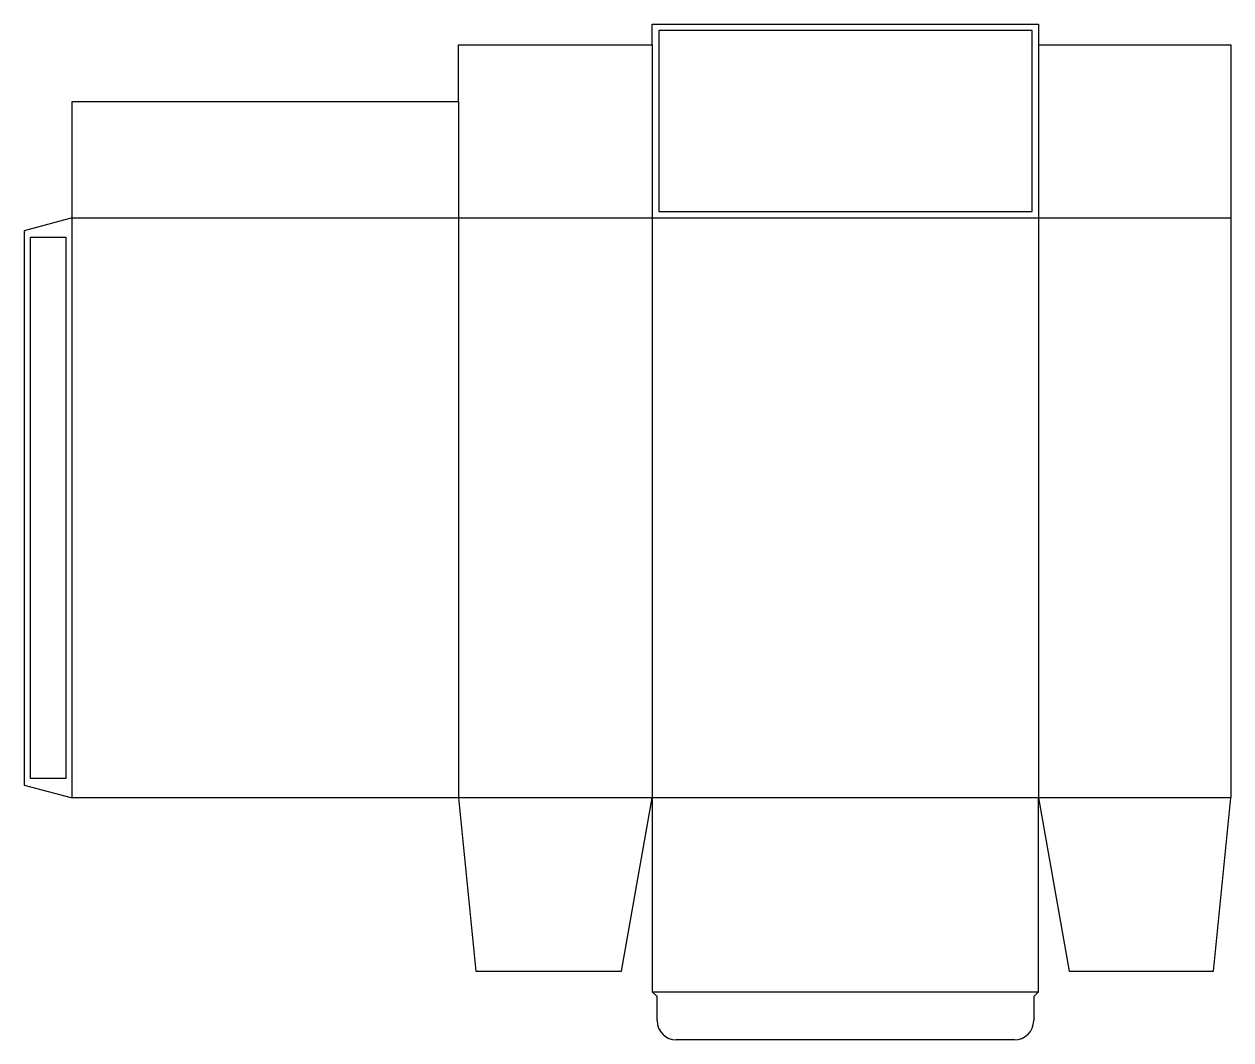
# Model space of a CAD drawing. Header units: millimetres. Extents: x 0 to 376, y 0 to 317.
import ezdxf

# ---------------------------------------------------------------- set-up
doc = ezdxf.new("R2010")
doc.units = ezdxf.units.MM
for name, color, linetype in [('CREASE', 5, 'CONTINUOUS'), ('CUT', 1, 'CONTINUOUS'), ('GLUE', 2, 'CONTINUOUS')]:
    doc.layers.add(name, color=color, linetype=linetype)

msp = doc.modelspace()

# ---------------------------------------------------------------- linework, layer by layer
at = {"layer": 'CREASE'}
for p, q in [((15, 75.45), (15, 256.35)), ((15, 256.35), (135.45, 256.35)), ((135.45, 256.35), (135.45, 75.45)), ((135.45, 256.35), (195.9, 256.35)), ((195.9, 256.35), (195.9, 75.45)), ((195.9, 256.35), (316.35, 256.35)), ((316.35, 256.35), (316.35, 75.45)), ((316.35, 256.35), (376.35, 256.35)), ((195.9, 75.45), (135.45, 75.45)), ((316.35, 75.45), (195.9, 75.45)), ((376.35, 75.45), (316.35, 75.45)), ((195.9, 15), (316.35, 15))]:
    msp.add_line(p, q, dxfattribs=at)
at = {"layer": 'CUT'}
for p, q in [((195.9, 310.35), (195.9, 316.8)), ((195.9, 316.8), (316.35, 316.8)), ((316.35, 316.8), (316.35, 310.35)), ((135.45, 292.62), (135.45, 310.35)), ((135.45, 310.35), (195.9, 310.35)), ((195.9, 310.35), (195.9, 256.35)), ((316.35, 310.35), (316.35, 256.35)), ((316.35, 310.35), (376.35, 310.35)), ((376.35, 310.35), (376.35, 256.35)), ((15, 256.35), (15, 292.62)), ((15, 292.62), (135.45, 292.62)), ((135.45, 292.62), (135.45, 256.35)), ((15, 256.35), (0, 252.331)), ((376.35, 256.35), (376.35, 75.45)), ((0, 252.331), (0, 79.469)), ((0, 79.469), (15, 75.45)), ((135.45, 75.45), (15, 75.45)), ((135.45, 75.45), (140.85, 21.45)), ((186.35, 21.45), (195.9, 75.45)), ((195.9, 75.45), (195.9, 15)), ((316.35, 15), (316.35, 75.45)), ((316.35, 75.45), (325.9, 21.45)), ((370.95, 21.45), (376.35, 75.45)), ((140.85, 21.45), (186.35, 21.45)), ((325.9, 21.45), (370.95, 21.45)), ((197.4, 13.5), (195.9, 15)), ((197.4, 6), (197.4, 13.5)), ((316.35, 15), (314.85, 13.5)), ((314.85, 13.5), (314.85, 6)), ((308.85, 0), (203.4, 0))]:
    msp.add_line(p, q, dxfattribs=at)
for centre, start, end in [((203.4, 6), 180, 270), ((308.85, 6), 270, 0)]:
    msp.add_arc(centre, 6, start, end, dxfattribs=at)
at = {"layer": 'GLUE'}
for p, q in [((314.35, 314.8), (197.9, 314.8)), ((197.9, 314.8), (197.9, 258.35)), ((314.35, 258.35), (314.35, 314.8)), ((197.9, 258.35), (314.35, 258.35)), ((2, 250.331), (13, 250.331)), ((2, 81.469), (2, 250.331)), ((13, 250.331), (13, 81.469)), ((13, 81.469), (2, 81.469))]:
    msp.add_line(p, q, dxfattribs=at)

doc.saveas('drawing.dxf')
